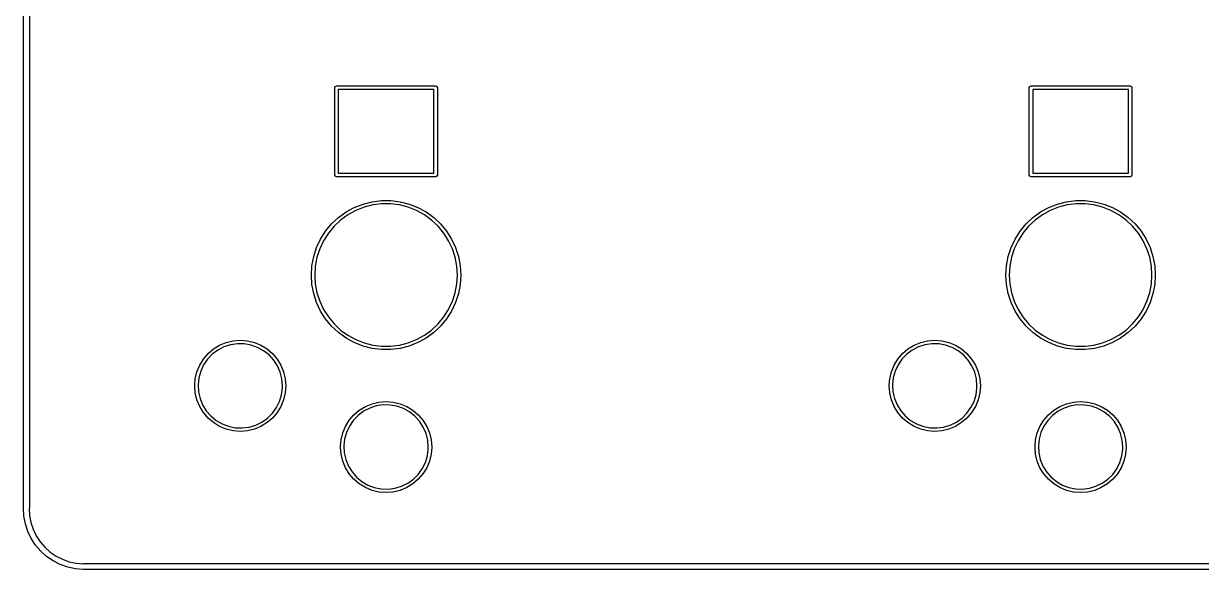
# Model space of a CAD drawing. Extents: x 0 to 11.3, y -3.8 to 0.
# Drawn here: x -0.021 to 1.569, y -3.773 to -3.035 of the extents above; entities that cross this region are included whole.
import ezdxf

# ---------------------------------------------------------------- set-up
doc = ezdxf.new("R2010")
doc.units = 0
doc.header["$MEASUREMENT"] = 0
doc.layers.add('BLACK', color=7, linetype='CONTINUOUS')

msp = doc.modelspace()

# ---------------------------------------------------------------- linework, layer by layer
at = {"layer": 'BLACK', "linetype": 'CONTINUOUS'}
for p, q in [((-0.020669, -3.68996), (-0.020669, -2.32776)), ((-0.012795, -2.33169), (-0.012795, -3.68996)), ((0.399459, -3.12185), (0.400151, -3.12018)), ((0.399459, -3.23996), (0.399459, -3.12185)), ((0.400151, -3.12018), (0.401821, -3.11949)), ((0.401821, -3.11949), (0.535679, -3.11949)), ((0.404183, -3.12421), (0.404183, -3.2376)), ((0.533317, -3.12421), (0.404183, -3.12421)), ((0.533317, -3.2376), (0.533317, -3.12421)), ((0.535679, -3.11949), (0.537349, -3.12018)), ((0.537349, -3.12018), (0.538041, -3.12185)), ((0.538041, -3.12185), (0.538041, -3.23996)), ((1.33696, -3.12185), (1.33765, -3.12018)), ((1.33696, -3.23996), (1.33696, -3.12185)), ((1.33765, -3.12018), (1.33932, -3.11949)), ((1.33932, -3.11949), (1.47318, -3.11949)), ((1.34168, -3.12421), (1.34168, -3.2376)), ((1.47082, -3.12421), (1.34168, -3.12421)), ((1.47082, -3.2376), (1.47082, -3.12421)), ((1.47318, -3.11949), (1.47485, -3.12018)), ((1.47485, -3.12018), (1.47554, -3.12185)), ((1.47554, -3.12185), (1.47554, -3.23996)), ((0.400151, -3.24163), (0.399459, -3.23996)), ((0.401821, -3.24232), (0.400151, -3.24163)), ((0.535679, -3.24232), (0.401821, -3.24232)), ((0.404183, -3.2376), (0.533317, -3.2376)), ((0.537349, -3.24163), (0.535679, -3.24232)), ((0.538041, -3.23996), (0.537349, -3.24163)), ((1.33765, -3.24163), (1.33696, -3.23996)), ((1.33932, -3.24232), (1.33765, -3.24163)), ((1.47318, -3.24232), (1.33932, -3.24232)), ((1.34168, -3.2376), (1.47082, -3.2376)), ((1.47485, -3.24163), (1.47318, -3.24232)), ((1.47554, -3.23996), (1.47485, -3.24163)), ((0.449846, -3.2759), (0.462415, -3.27431)), ((0.462415, -3.27431), (0.475085, -3.27431)), ((0.475085, -3.27431), (0.487654, -3.2759)), ((1.38735, -3.2759), (1.39992, -3.27431)), ((1.39992, -3.27431), (1.41258, -3.27431)), ((1.41258, -3.27431), (1.42515, -3.2759)), ((0.404443, -3.29727), (0.414693, -3.28982)), ((0.414693, -3.28982), (0.425795, -3.28372)), ((0.427726, -3.28782), (0.417122, -3.29365)), ((0.425795, -3.28372), (0.437575, -3.27905)), ((0.438976, -3.28336), (0.427726, -3.28782)), ((0.437575, -3.27905), (0.449846, -3.2759)), ((0.450696, -3.28036), (0.438976, -3.28336)), ((0.4627, -3.27884), (0.450696, -3.28036)), ((0.4748, -3.27884), (0.4627, -3.27884)), ((0.486804, -3.28036), (0.4748, -3.27884)), ((0.498524, -3.28336), (0.486804, -3.28036)), ((0.487654, -3.2759), (0.499925, -3.27905)), ((0.509774, -3.28782), (0.498524, -3.28336)), ((0.499925, -3.27905), (0.511705, -3.28372)), ((0.520378, -3.29365), (0.509774, -3.28782)), ((0.511705, -3.28372), (0.522807, -3.28982)), ((0.522807, -3.28982), (0.533057, -3.29727)), ((1.34194, -3.29727), (1.35219, -3.28982)), ((1.35219, -3.28982), (1.36329, -3.28372)), ((1.36523, -3.28782), (1.35462, -3.29365)), ((1.36329, -3.28372), (1.37507, -3.27905)), ((1.37648, -3.28336), (1.36523, -3.28782)), ((1.37507, -3.27905), (1.38735, -3.2759)), ((1.3882, -3.28036), (1.37648, -3.28336)), ((1.4002, -3.27884), (1.3882, -3.28036)), ((1.4123, -3.27884), (1.4002, -3.27884)), ((1.4243, -3.28036), (1.4123, -3.27884)), ((1.43602, -3.28336), (1.4243, -3.28036)), ((1.42515, -3.2759), (1.43743, -3.27905)), ((1.44727, -3.28782), (1.43602, -3.28336)), ((1.43743, -3.27905), (1.44921, -3.28372)), ((1.45788, -3.29365), (1.44727, -3.28782)), ((1.44921, -3.28372), (1.46031, -3.28982)), ((1.46031, -3.28982), (1.47056, -3.29727)), ((0.387132, -3.3157), (0.395207, -3.30594)), ((0.395207, -3.30594), (0.404443, -3.29727)), ((0.407333, -3.30076), (0.398513, -3.30904)), ((0.417122, -3.29365), (0.407333, -3.30076)), ((0.530167, -3.30076), (0.520378, -3.29365)), ((0.538987, -3.30904), (0.530167, -3.30076)), ((0.533057, -3.29727), (0.542293, -3.30594)), ((0.542293, -3.30594), (0.550368, -3.3157)), ((1.32463, -3.3157), (1.33271, -3.30594)), ((1.33271, -3.30594), (1.34194, -3.29727)), ((1.34483, -3.30076), (1.33601, -3.30904)), ((1.35462, -3.29365), (1.34483, -3.30076)), ((1.46767, -3.30076), (1.45788, -3.29365)), ((1.47649, -3.30904), (1.46767, -3.30076)), ((1.47056, -3.29727), (1.47979, -3.30594)), ((1.47979, -3.30594), (1.48787, -3.3157)), ((0.380343, -3.3264), (0.387132, -3.3157)), ((0.3908, -3.31837), (0.384316, -3.32858)), ((0.398513, -3.30904), (0.3908, -3.31837)), ((0.5467, -3.31837), (0.538987, -3.30904)), ((0.553184, -3.32858), (0.5467, -3.31837)), ((0.550368, -3.3157), (0.557157, -3.3264)), ((1.31784, -3.3264), (1.32463, -3.3157)), ((1.3283, -3.31837), (1.32182, -3.32858)), ((1.33601, -3.30904), (1.3283, -3.31837)), ((1.4842, -3.31837), (1.47649, -3.30904)), ((1.49068, -3.32858), (1.4842, -3.31837)), ((1.48787, -3.3157), (1.49466, -3.3264)), ((0.371034, -3.34991), (0.374949, -3.33786)), ((0.374949, -3.33786), (0.380343, -3.3264)), ((0.384316, -3.32858), (0.379165, -3.33953)), ((0.558335, -3.33953), (0.553184, -3.32858)), ((0.557157, -3.3264), (0.562551, -3.33786)), ((0.562551, -3.33786), (0.566466, -3.34991)), ((1.30853, -3.34991), (1.31245, -3.33786)), ((1.31245, -3.33786), (1.31784, -3.3264)), ((1.32182, -3.32858), (1.31666, -3.33953)), ((1.49584, -3.33953), (1.49068, -3.32858)), ((1.49466, -3.3264), (1.50005, -3.33786)), ((1.50005, -3.33786), (1.50397, -3.34991)), ((0.36866, -3.36236), (0.371034, -3.34991)), ((0.375426, -3.35104), (0.373158, -3.36292)), ((0.379165, -3.33953), (0.375426, -3.35104)), ((0.562074, -3.35104), (0.558335, -3.33953)), ((0.564342, -3.36292), (0.562074, -3.35104)), ((0.566466, -3.34991), (0.56884, -3.36236)), ((1.30616, -3.36236), (1.30853, -3.34991)), ((1.31293, -3.35104), (1.31066, -3.36292)), ((1.31666, -3.33953), (1.31293, -3.35104)), ((1.49957, -3.35104), (1.49584, -3.33953)), ((1.50184, -3.36292), (1.49957, -3.35104)), ((1.50397, -3.34991), (1.50634, -3.36236)), ((0.367864, -3.375), (0.36866, -3.36236)), ((0.373158, -3.36292), (0.372398, -3.375)), ((0.565102, -3.375), (0.564342, -3.36292)), ((0.56884, -3.36236), (0.569636, -3.375)), ((1.30536, -3.375), (1.30616, -3.36236)), ((1.31066, -3.36292), (1.3099, -3.375)), ((1.5026, -3.375), (1.50184, -3.36292)), ((1.50634, -3.36236), (1.50714, -3.375)), ((0.36866, -3.38764), (0.367864, -3.375)), ((0.372398, -3.375), (0.373158, -3.38708)), ((0.564342, -3.38708), (0.565102, -3.375)), ((0.569636, -3.375), (0.56884, -3.38764)), ((1.30616, -3.38764), (1.30536, -3.375)), ((1.3099, -3.375), (1.31066, -3.38708)), ((1.50184, -3.38708), (1.5026, -3.375)), ((1.50714, -3.375), (1.50634, -3.38764)), ((0.371034, -3.40009), (0.36866, -3.38764)), ((0.374949, -3.41214), (0.371034, -3.40009)), ((0.373158, -3.38708), (0.375426, -3.39896)), ((0.375426, -3.39896), (0.379165, -3.41047)), ((0.558335, -3.41047), (0.562074, -3.39896)), ((0.562074, -3.39896), (0.564342, -3.38708)), ((0.566466, -3.40009), (0.562551, -3.41214)), ((0.56884, -3.38764), (0.566466, -3.40009)), ((1.30853, -3.40009), (1.30616, -3.38764)), ((1.31245, -3.41214), (1.30853, -3.40009)), ((1.31066, -3.38708), (1.31293, -3.39896)), ((1.31293, -3.39896), (1.31666, -3.41047)), ((1.49584, -3.41047), (1.49957, -3.39896)), ((1.49957, -3.39896), (1.50184, -3.38708)), ((1.50397, -3.40009), (1.50005, -3.41214)), ((1.50634, -3.38764), (1.50397, -3.40009)), ((0.380343, -3.4236), (0.374949, -3.41214)), ((0.379165, -3.41047), (0.384316, -3.42142)), ((0.553184, -3.42142), (0.558335, -3.41047)), ((0.562551, -3.41214), (0.557157, -3.4236)), ((1.31784, -3.4236), (1.31245, -3.41214)), ((1.31666, -3.41047), (1.32182, -3.42142)), ((1.49068, -3.42142), (1.49584, -3.41047)), ((1.50005, -3.41214), (1.49466, -3.4236)), ((0.387132, -3.4343), (0.380343, -3.4236)), ((0.384316, -3.42142), (0.3908, -3.43163)), ((0.395207, -3.44406), (0.387132, -3.4343)), ((0.3908, -3.43163), (0.398513, -3.44096)), ((0.538987, -3.44096), (0.5467, -3.43163)), ((0.550368, -3.4343), (0.542293, -3.44406)), ((0.5467, -3.43163), (0.553184, -3.42142)), ((0.557157, -3.4236), (0.550368, -3.4343)), ((1.32463, -3.4343), (1.31784, -3.4236)), ((1.32182, -3.42142), (1.3283, -3.43163)), ((1.33271, -3.44406), (1.32463, -3.4343)), ((1.3283, -3.43163), (1.33601, -3.44096)), ((1.47649, -3.44096), (1.4842, -3.43163)), ((1.48787, -3.4343), (1.47979, -3.44406)), ((1.4842, -3.43163), (1.49068, -3.42142)), ((1.49466, -3.4236), (1.48787, -3.4343)), ((0.404443, -3.45273), (0.395207, -3.44406)), ((0.398513, -3.44096), (0.407333, -3.44924)), ((0.407333, -3.44924), (0.417122, -3.45635)), ((0.520378, -3.45635), (0.530167, -3.44924)), ((0.530167, -3.44924), (0.538987, -3.44096)), ((0.542293, -3.44406), (0.533057, -3.45273)), ((1.34194, -3.45273), (1.33271, -3.44406)), ((1.33601, -3.44096), (1.34483, -3.44924)), ((1.34483, -3.44924), (1.35462, -3.45635)), ((1.45788, -3.45635), (1.46767, -3.44924)), ((1.46767, -3.44924), (1.47649, -3.44096)), ((1.47979, -3.44406), (1.47056, -3.45273)), ((0.243972, -3.4698), (0.25289, -3.4661)), ((0.25289, -3.4661), (0.262276, -3.46385)), ((0.262276, -3.46385), (0.2719, -3.46309)), ((0.2719, -3.46309), (0.281523, -3.46385)), ((0.281523, -3.46385), (0.290909, -3.4661)), ((0.290909, -3.4661), (0.299827, -3.4698)), ((0.414693, -3.46018), (0.404443, -3.45273)), ((0.425795, -3.46628), (0.414693, -3.46018)), ((0.417122, -3.45635), (0.427726, -3.46218)), ((0.437575, -3.47095), (0.425795, -3.46628)), ((0.427726, -3.46218), (0.438976, -3.46664)), ((0.498524, -3.46664), (0.509774, -3.46218)), ((0.511705, -3.46628), (0.499925, -3.47095)), ((0.509774, -3.46218), (0.520378, -3.45635)), ((0.522807, -3.46018), (0.511705, -3.46628)), ((0.533057, -3.45273), (0.522807, -3.46018)), ((1.18147, -3.4698), (1.19039, -3.4661)), ((1.19039, -3.4661), (1.19978, -3.46385)), ((1.19978, -3.46385), (1.2094, -3.46309)), ((1.2094, -3.46309), (1.21902, -3.46385)), ((1.21902, -3.46385), (1.22841, -3.4661)), ((1.22841, -3.4661), (1.23733, -3.4698)), ((1.35219, -3.46018), (1.34194, -3.45273)), ((1.36329, -3.46628), (1.35219, -3.46018)), ((1.35462, -3.45635), (1.36523, -3.46218)), ((1.37507, -3.47095), (1.36329, -3.46628)), ((1.36523, -3.46218), (1.37648, -3.46664)), ((1.43602, -3.46664), (1.44727, -3.46218)), ((1.44921, -3.46628), (1.43743, -3.47095)), ((1.44727, -3.46218), (1.45788, -3.45635)), ((1.46031, -3.46018), (1.44921, -3.46628)), ((1.47056, -3.45273), (1.46031, -3.46018)), ((0.222132, -3.48845), (0.228401, -3.48111)), ((0.234065, -3.48199), (0.227613, -3.48874)), ((0.228401, -3.48111), (0.235742, -3.47484)), ((0.241533, -3.47639), (0.234065, -3.48199)), ((0.235742, -3.47484), (0.243972, -3.4698)), ((0.249817, -3.47207), (0.241533, -3.47639)), ((0.258693, -3.46917), (0.249817, -3.47207)), ((0.267924, -3.46776), (0.258693, -3.46917)), ((0.277262, -3.46787), (0.267924, -3.46776)), ((0.286456, -3.46951), (0.277262, -3.46787)), ((0.295259, -3.47263), (0.286456, -3.46951)), ((0.303435, -3.47714), (0.295259, -3.47263)), ((0.299827, -3.4698), (0.308058, -3.47484)), ((0.310764, -3.48293), (0.303435, -3.47714)), ((0.308058, -3.47484), (0.315398, -3.48111)), ((0.315398, -3.48111), (0.321667, -3.48845)), ((0.449846, -3.4741), (0.437575, -3.47095)), ((0.438976, -3.46664), (0.450696, -3.46964)), ((0.462415, -3.47569), (0.449846, -3.4741)), ((0.450696, -3.46964), (0.4627, -3.47116)), ((0.475085, -3.47569), (0.462415, -3.47569)), ((0.4627, -3.47116), (0.4748, -3.47116)), ((0.4748, -3.47116), (0.486804, -3.46964)), ((0.487654, -3.4741), (0.475085, -3.47569)), ((0.486804, -3.46964), (0.498524, -3.46664)), ((0.499925, -3.47095), (0.487654, -3.4741)), ((1.15963, -3.48845), (1.1659, -3.48111)), ((1.17157, -3.48199), (1.16511, -3.48874)), ((1.1659, -3.48111), (1.17324, -3.47484)), ((1.17903, -3.47639), (1.17157, -3.48199)), ((1.17324, -3.47484), (1.18147, -3.4698)), ((1.18732, -3.47207), (1.17903, -3.47639)), ((1.19619, -3.46917), (1.18732, -3.47207)), ((1.20542, -3.46776), (1.19619, -3.46917)), ((1.21476, -3.46787), (1.20542, -3.46776)), ((1.22396, -3.46951), (1.21476, -3.46787)), ((1.23276, -3.47263), (1.22396, -3.46951)), ((1.24094, -3.47714), (1.23276, -3.47263)), ((1.23733, -3.4698), (1.24556, -3.47484)), ((1.24826, -3.48293), (1.24094, -3.47714)), ((1.24556, -3.47484), (1.2529, -3.48111)), ((1.2529, -3.48111), (1.25917, -3.48845)), ((1.38735, -3.4741), (1.37507, -3.47095)), ((1.37648, -3.46664), (1.3882, -3.46964)), ((1.39992, -3.47569), (1.38735, -3.4741)), ((1.3882, -3.46964), (1.4002, -3.47116)), ((1.41258, -3.47569), (1.39992, -3.47569)), ((1.4002, -3.47116), (1.4123, -3.47116)), ((1.4123, -3.47116), (1.4243, -3.46964)), ((1.42515, -3.4741), (1.41258, -3.47569)), ((1.4243, -3.46964), (1.43602, -3.46664)), ((1.43743, -3.47095), (1.42515, -3.4741)), ((0.213395, -3.5056), (0.217089, -3.49668)), ((0.217089, -3.49668), (0.222132, -3.48845)), ((0.222351, -3.49646), (0.218419, -3.50493)), ((0.227613, -3.48874), (0.222351, -3.49646)), ((0.317049, -3.48984), (0.310764, -3.48293)), ((0.322122, -3.49768), (0.317049, -3.48984)), ((0.321667, -3.48845), (0.326711, -3.49668)), ((0.325845, -3.50624), (0.322122, -3.49768)), ((0.326711, -3.49668), (0.330405, -3.5056)), ((1.15089, -3.5056), (1.15459, -3.49668)), ((1.15459, -3.49668), (1.15963, -3.48845)), ((1.15985, -3.49646), (1.15592, -3.50493)), ((1.16511, -3.48874), (1.15985, -3.49646)), ((1.25455, -3.48984), (1.24826, -3.48293)), ((1.25962, -3.49768), (1.25455, -3.48984)), ((1.25917, -3.48845), (1.26421, -3.49668)), ((1.26335, -3.50624), (1.25962, -3.49768)), ((1.26421, -3.49668), (1.2679, -3.5056)), ((0.211141, -3.51498), (0.213395, -3.5056)), ((0.215923, -3.51393), (0.214931, -3.52321)), ((0.218419, -3.50493), (0.215923, -3.51393)), ((0.32812, -3.5153), (0.325845, -3.50624)), ((0.330405, -3.5056), (0.332658, -3.51498)), ((1.14864, -3.51498), (1.15089, -3.5056)), ((1.15342, -3.51393), (1.15243, -3.52321)), ((1.15592, -3.50493), (1.15342, -3.51393)), ((1.26562, -3.5153), (1.26335, -3.50624)), ((1.2679, -3.5056), (1.27016, -3.51498)), ((0.210384, -3.52461), (0.210493, -3.52321)), ((0.211141, -3.53423), (0.210384, -3.52461)), ((0.210493, -3.52321), (0.211141, -3.51498)), ((0.214931, -3.52321), (0.215468, -3.53254)), ((0.327599, -3.53665), (0.328818, -3.52739)), ((0.328886, -3.52461), (0.32812, -3.5153)), ((0.328818, -3.52739), (0.328886, -3.52461)), ((0.332658, -3.51498), (0.333415, -3.52461)), ((0.333415, -3.52461), (0.332658, -3.53423)), ((1.14788, -3.52461), (1.14799, -3.52321)), ((1.14864, -3.53423), (1.14788, -3.52461)), ((1.14799, -3.52321), (1.14864, -3.51498)), ((1.15243, -3.52321), (1.15297, -3.53254)), ((1.2651, -3.53665), (1.26632, -3.52739)), ((1.26639, -3.52461), (1.26562, -3.5153)), ((1.26632, -3.52739), (1.26639, -3.52461)), ((1.27016, -3.51498), (1.27092, -3.52461)), ((1.27092, -3.52461), (1.27016, -3.53423)), ((0.213395, -3.54362), (0.211141, -3.53423)), ((0.217089, -3.55253), (0.213395, -3.54362)), ((0.215468, -3.53254), (0.217521, -3.54165)), ((0.217521, -3.54165), (0.221035, -3.5503)), ((0.320746, -3.55396), (0.324884, -3.54558)), ((0.324884, -3.54558), (0.327599, -3.53665)), ((0.330405, -3.54362), (0.326711, -3.55253)), ((0.332658, -3.53423), (0.330405, -3.54362)), ((0.459127, -3.54653), (0.46875, -3.54577)), ((0.46875, -3.54577), (0.478373, -3.54653)), ((1.15089, -3.54362), (1.14864, -3.53423)), ((1.15459, -3.55253), (1.15089, -3.54362)), ((1.15297, -3.53254), (1.15502, -3.54165)), ((1.15502, -3.54165), (1.15853, -3.5503)), ((1.25825, -3.55396), (1.26238, -3.54558)), ((1.26238, -3.54558), (1.2651, -3.53665)), ((1.2679, -3.54362), (1.26421, -3.55253)), ((1.27016, -3.53423), (1.2679, -3.54362)), ((1.39663, -3.54653), (1.40625, -3.54577)), ((1.40625, -3.54577), (1.41587, -3.54653)), ((0.222132, -3.56076), (0.217089, -3.55253)), ((0.221035, -3.5503), (0.225914, -3.55826)), ((0.228401, -3.5681), (0.222132, -3.56076)), ((0.225914, -3.55826), (0.232029, -3.56532)), ((0.308682, -3.56813), (0.315297, -3.56154)), ((0.315297, -3.56154), (0.320746, -3.55396)), ((0.321667, -3.56076), (0.315398, -3.5681)), ((0.326711, -3.55253), (0.321667, -3.56076)), ((0.425252, -3.56379), (0.432592, -3.55752)), ((0.438384, -3.55906), (0.430916, -3.56467)), ((0.432592, -3.55752), (0.440822, -3.55247)), ((0.446667, -3.55475), (0.438384, -3.55906)), ((0.440822, -3.55247), (0.449741, -3.54878)), ((0.455544, -3.55185), (0.446667, -3.55475)), ((0.449741, -3.54878), (0.459127, -3.54653)), ((0.464775, -3.55044), (0.455544, -3.55185)), ((0.474113, -3.55055), (0.464775, -3.55044)), ((0.483307, -3.55219), (0.474113, -3.55055)), ((0.478373, -3.54653), (0.487759, -3.54878)), ((0.49211, -3.55531), (0.483307, -3.55219)), ((0.487759, -3.54878), (0.496678, -3.55247)), ((0.500286, -3.55982), (0.49211, -3.55531)), ((0.496678, -3.55247), (0.504908, -3.55752)), ((0.507614, -3.56561), (0.500286, -3.55982)), ((0.504908, -3.55752), (0.512248, -3.56379)), ((1.15963, -3.56076), (1.15459, -3.55253)), ((1.15853, -3.5503), (1.16341, -3.55826)), ((1.1659, -3.5681), (1.15963, -3.56076)), ((1.16341, -3.55826), (1.16953, -3.56532)), ((1.24618, -3.56813), (1.2528, -3.56154)), ((1.2528, -3.56154), (1.25825, -3.55396)), ((1.25917, -3.56076), (1.2529, -3.5681)), ((1.26421, -3.55253), (1.25917, -3.56076)), ((1.36275, -3.56379), (1.37009, -3.55752)), ((1.37588, -3.55906), (1.36842, -3.56467)), ((1.37009, -3.55752), (1.37832, -3.55247)), ((1.38417, -3.55475), (1.37588, -3.55906)), ((1.37832, -3.55247), (1.38724, -3.54878)), ((1.39304, -3.55185), (1.38417, -3.55475)), ((1.38724, -3.54878), (1.39663, -3.54653)), ((1.40227, -3.55044), (1.39304, -3.55185)), ((1.41161, -3.55055), (1.40227, -3.55044)), ((1.42081, -3.55219), (1.41161, -3.55055)), ((1.41587, -3.54653), (1.42526, -3.54878)), ((1.42961, -3.55531), (1.42081, -3.55219)), ((1.42526, -3.54878), (1.43418, -3.55247)), ((1.43779, -3.55982), (1.42961, -3.55531)), ((1.43418, -3.55247), (1.44241, -3.55752)), ((1.44511, -3.56561), (1.43779, -3.55982)), ((1.44241, -3.55752), (1.44975, -3.56379)), ((0.235742, -3.57437), (0.228401, -3.5681)), ((0.232029, -3.56532), (0.239214, -3.57129)), ((0.243972, -3.57942), (0.235742, -3.57437)), ((0.239214, -3.57129), (0.247277, -3.576)), ((0.247277, -3.576), (0.256001, -3.57933)), ((0.292692, -3.57766), (0.301079, -3.57355)), ((0.308058, -3.57437), (0.299827, -3.57942)), ((0.301079, -3.57355), (0.308682, -3.56813)), ((0.315398, -3.5681), (0.308058, -3.57437)), ((0.413939, -3.57936), (0.418983, -3.57113)), ((0.418983, -3.57113), (0.425252, -3.56379)), ((0.424464, -3.57142), (0.419201, -3.57914)), ((0.430916, -3.56467), (0.424464, -3.57142)), ((0.513899, -3.57251), (0.507614, -3.56561)), ((0.512248, -3.56379), (0.518517, -3.57113)), ((0.518972, -3.58035), (0.513899, -3.57251)), ((0.518517, -3.57113), (0.523561, -3.57936)), ((1.17324, -3.57437), (1.1659, -3.5681)), ((1.16953, -3.56532), (1.17671, -3.57129)), ((1.18147, -3.57942), (1.17324, -3.57437)), ((1.17671, -3.57129), (1.18478, -3.576)), ((1.18478, -3.576), (1.1935, -3.57933)), ((1.23019, -3.57766), (1.23858, -3.57355)), ((1.24556, -3.57437), (1.23733, -3.57942)), ((1.23858, -3.57355), (1.24618, -3.56813)), ((1.2529, -3.5681), (1.24556, -3.57437)), ((1.35144, -3.57936), (1.35648, -3.57113)), ((1.35648, -3.57113), (1.36275, -3.56379)), ((1.36196, -3.57142), (1.3567, -3.57914)), ((1.36842, -3.56467), (1.36196, -3.57142)), ((1.4514, -3.57251), (1.44511, -3.56561)), ((1.44975, -3.56379), (1.45602, -3.57113)), ((1.45647, -3.58035), (1.4514, -3.57251)), ((1.45602, -3.57113), (1.46106, -3.57936)), ((0.25289, -3.58311), (0.243972, -3.57942)), ((0.262276, -3.58536), (0.25289, -3.58311)), ((0.256001, -3.57933), (0.265152, -3.58119)), ((0.2719, -3.58612), (0.262276, -3.58536)), ((0.265152, -3.58119), (0.274485, -3.58153)), ((0.281523, -3.58536), (0.2719, -3.58612)), ((0.274485, -3.58153), (0.283748, -3.58035)), ((0.290909, -3.58311), (0.281523, -3.58536)), ((0.283748, -3.58035), (0.292692, -3.57766)), ((0.299827, -3.57942), (0.290909, -3.58311)), ((0.407992, -3.59766), (0.410245, -3.58827)), ((0.410245, -3.58827), (0.413939, -3.57936)), ((0.415269, -3.58761), (0.412773, -3.59661)), ((0.419201, -3.57914), (0.415269, -3.58761)), ((0.522696, -3.58892), (0.518972, -3.58035)), ((0.524971, -3.59798), (0.522696, -3.58892)), ((0.523561, -3.57936), (0.527255, -3.58827)), ((0.527255, -3.58827), (0.529508, -3.59766)), ((1.19039, -3.58311), (1.18147, -3.57942)), ((1.19978, -3.58536), (1.19039, -3.58311)), ((1.1935, -3.57933), (1.20265, -3.58119)), ((1.2094, -3.58612), (1.19978, -3.58536)), ((1.20265, -3.58119), (1.21198, -3.58153)), ((1.21902, -3.58536), (1.2094, -3.58612)), ((1.21198, -3.58153), (1.22125, -3.58035)), ((1.22841, -3.58311), (1.21902, -3.58536)), ((1.22125, -3.58035), (1.23019, -3.57766)), ((1.23733, -3.57942), (1.22841, -3.58311)), ((1.34549, -3.59766), (1.34775, -3.58827)), ((1.34775, -3.58827), (1.35144, -3.57936)), ((1.35277, -3.58761), (1.35027, -3.59661)), ((1.3567, -3.57914), (1.35277, -3.58761)), ((1.4602, -3.58892), (1.45647, -3.58035)), ((1.46247, -3.59798), (1.4602, -3.58892)), ((1.46106, -3.57936), (1.46475, -3.58827)), ((1.46475, -3.58827), (1.46701, -3.59766)), ((0.407234, -3.60728), (0.407344, -3.60589)), ((0.407992, -3.61691), (0.407234, -3.60728)), ((0.407344, -3.60589), (0.407992, -3.59766)), ((0.412773, -3.59661), (0.411781, -3.60589)), ((0.411781, -3.60589), (0.412319, -3.61521)), ((0.525736, -3.60728), (0.524971, -3.59798)), ((0.525668, -3.61007), (0.525736, -3.60728)), ((0.529508, -3.59766), (0.530266, -3.60728)), ((0.530266, -3.60728), (0.529508, -3.61691)), ((1.34473, -3.60728), (1.34484, -3.60589)), ((1.34549, -3.61691), (1.34473, -3.60728)), ((1.34484, -3.60589), (1.34549, -3.59766)), ((1.35027, -3.59661), (1.34928, -3.60589)), ((1.34928, -3.60589), (1.34982, -3.61521)), ((1.46324, -3.60728), (1.46247, -3.59798)), ((1.46317, -3.61007), (1.46324, -3.60728)), ((1.46701, -3.59766), (1.46777, -3.60728)), ((1.46777, -3.60728), (1.46701, -3.61691)), ((0.410245, -3.62629), (0.407992, -3.61691)), ((0.412319, -3.61521), (0.414372, -3.62432)), ((0.414372, -3.62432), (0.417885, -3.63298)), ((0.521734, -3.62826), (0.524449, -3.61933)), ((0.524449, -3.61933), (0.525668, -3.61007)), ((0.529508, -3.61691), (0.527255, -3.62629)), ((1.34775, -3.62629), (1.34549, -3.61691)), ((1.34982, -3.61521), (1.35187, -3.62432)), ((1.35187, -3.62432), (1.35539, -3.63298)), ((1.45923, -3.62826), (1.46195, -3.61933)), ((1.46195, -3.61933), (1.46317, -3.61007)), ((1.46701, -3.61691), (1.46475, -3.62629)), ((0.413939, -3.63521), (0.410245, -3.62629)), ((0.418983, -3.64344), (0.413939, -3.63521)), ((0.417885, -3.63298), (0.422765, -3.64094)), ((0.422765, -3.64094), (0.428879, -3.648)), ((0.512147, -3.64422), (0.517597, -3.63663)), ((0.517597, -3.63663), (0.521734, -3.62826)), ((0.523561, -3.63521), (0.518517, -3.64344)), ((0.527255, -3.62629), (0.523561, -3.63521)), ((1.35144, -3.63521), (1.34775, -3.62629)), ((1.35648, -3.64344), (1.35144, -3.63521)), ((1.35539, -3.63298), (1.36026, -3.64094)), ((1.36026, -3.64094), (1.36638, -3.648)), ((1.44965, -3.64422), (1.4551, -3.63663)), ((1.4551, -3.63663), (1.45923, -3.62826)), ((1.46106, -3.63521), (1.45602, -3.64344)), ((1.46475, -3.62629), (1.46106, -3.63521)), ((0.425252, -3.65078), (0.418983, -3.64344)), ((0.432592, -3.65705), (0.425252, -3.65078)), ((0.428879, -3.648), (0.436064, -3.65396)), ((0.440822, -3.66209), (0.432592, -3.65705)), ((0.436064, -3.65396), (0.444127, -3.65868)), ((0.489543, -3.66034), (0.497929, -3.65623)), ((0.504908, -3.65705), (0.496678, -3.66209)), ((0.497929, -3.65623), (0.505532, -3.65081)), ((0.512248, -3.65078), (0.504908, -3.65705)), ((0.505532, -3.65081), (0.512147, -3.64422)), ((0.518517, -3.64344), (0.512248, -3.65078)), ((1.36275, -3.65078), (1.35648, -3.64344)), ((1.37009, -3.65705), (1.36275, -3.65078)), ((1.36638, -3.648), (1.37356, -3.65396)), ((1.37832, -3.66209), (1.37009, -3.65705)), ((1.37356, -3.65396), (1.38163, -3.65868)), ((1.42704, -3.66034), (1.43543, -3.65623)), ((1.44241, -3.65705), (1.43418, -3.66209)), ((1.43543, -3.65623), (1.44303, -3.65081)), ((1.44975, -3.65078), (1.44241, -3.65705)), ((1.44303, -3.65081), (1.44965, -3.64422)), ((1.45602, -3.64344), (1.44975, -3.65078)), ((0.449741, -3.66579), (0.440822, -3.66209)), ((0.444127, -3.65868), (0.452851, -3.66201)), ((0.459127, -3.66804), (0.449741, -3.66579)), ((0.452851, -3.66201), (0.462003, -3.66387)), ((0.46875, -3.6688), (0.459127, -3.66804)), ((0.462003, -3.66387), (0.471335, -3.66421)), ((0.478373, -3.66804), (0.46875, -3.6688)), ((0.471335, -3.66421), (0.480598, -3.66302)), ((0.487759, -3.66579), (0.478373, -3.66804)), ((0.480598, -3.66302), (0.489543, -3.66034)), ((0.496678, -3.66209), (0.487759, -3.66579)), ((1.38724, -3.66579), (1.37832, -3.66209)), ((1.38163, -3.65868), (1.39035, -3.66201)), ((1.39663, -3.66804), (1.38724, -3.66579)), ((1.39035, -3.66201), (1.3995, -3.66387)), ((1.40625, -3.6688), (1.39663, -3.66804)), ((1.3995, -3.66387), (1.40884, -3.66421)), ((1.41587, -3.66804), (1.40625, -3.6688)), ((1.40884, -3.66421), (1.4181, -3.66302)), ((1.42526, -3.66579), (1.41587, -3.66804)), ((1.4181, -3.66302), (1.42704, -3.66034)), ((1.43418, -3.66209), (1.42526, -3.66579)), ((-0.020666, -3.68997), (-0.020669, -3.68996)), ((-0.020105, -3.70059), (-0.020666, -3.68997)), ((-0.018153, -3.71109), (-0.020105, -3.70059)), ((-0.012796, -3.69001), (-0.012932, -3.69042)), ((-0.012932, -3.69042), (-0.012443, -3.69968)), ((-0.012795, -3.68996), (-0.012803, -3.68999)), ((-0.012803, -3.68999), (-0.012796, -3.69001)), ((-0.012443, -3.69968), (-0.010676, -3.70919)), ((-0.014846, -3.72125), (-0.018153, -3.71109)), ((-0.010676, -3.70919), (-0.007681, -3.71839)), ((-0.007681, -3.71839), (-0.003511, -3.72713)), ((-0.010241, -3.7309), (-0.014846, -3.72125)), ((-0.004417, -3.73986), (-0.010241, -3.7309)), ((-0.003511, -3.72713), (0.001763, -3.73524)), ((0.001763, -3.73524), (0.008051, -3.7426)), ((0.002527, -3.74798), (-0.004417, -3.73986)), ((0.010472, -3.75513), (0.002527, -3.74798)), ((0.008051, -3.7426), (0.015246, -3.74907)), ((0.015246, -3.74907), (0.023224, -3.75455)), ((0.019282, -3.76118), (0.010472, -3.75513)), ((0.028806, -3.76603), (0.019282, -3.76118)), ((0.023224, -3.75455), (0.031849, -3.75894)), ((0.038881, -3.76959), (0.028806, -3.76603)), ((0.031849, -3.75894), (0.040972, -3.76216)), ((0.040972, -3.76216), (0.050439, -3.76417)), ((0.050439, -3.76417), (0.059655, -3.76489)), ((0.059655, -3.76489), (0.060039, -3.76477)), ((0.060039, -3.76477), (3.04602, -3.76477)), ((0.049335, -3.77181), (0.038881, -3.76959)), ((0.05999, -3.77264), (0.049335, -3.77181)), ((0.060014, -3.77263), (0.05999, -3.77264)), ((0.060039, -3.77264), (0.060014, -3.77263)), ((3.04996, -3.77264), (0.060039, -3.77264))]:
    msp.add_line(p, q, dxfattribs=at)

doc.saveas('drawing.dxf')
